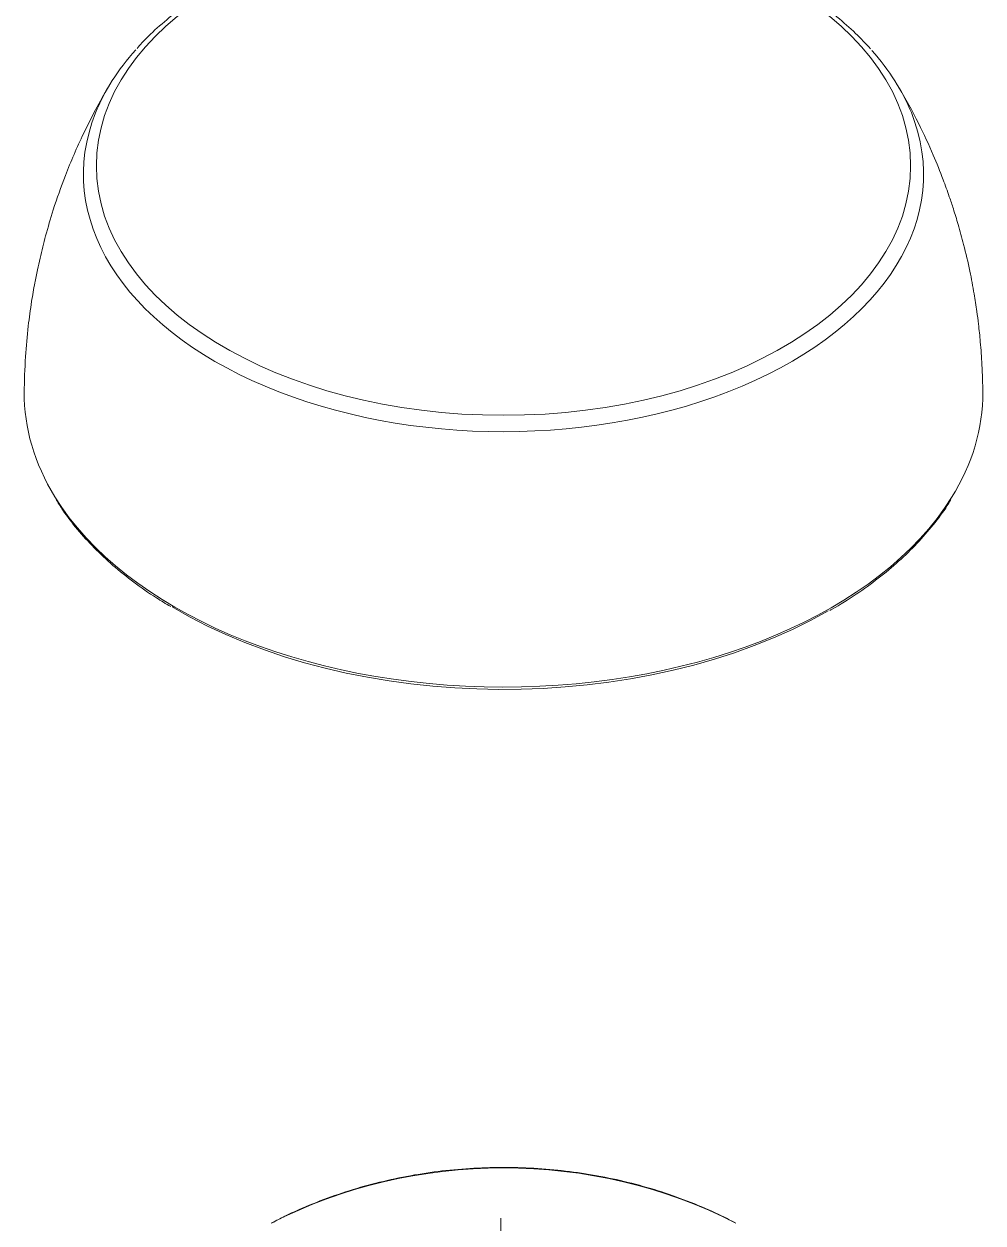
# Model space of a CAD drawing. Extents: x 900 to 2324, y -1513 to 827.
# Drawn here: x 1630.2 to 1706.3, y 575.9 to 671 of the extents above; entities that cross this region are included whole.
import ezdxf

# ---------------------------------------------------------------- set-up
doc = ezdxf.new("R2010")
doc.units = 0
doc.header["$LTSCALE"] = 4
doc.header["$MEASUREMENT"] = 0
doc.linetypes.add('CENTER2', pattern=[28.575, 19.05, -3.175, 3.175, -3.175])
doc.layers.add('1', color=7, linetype='CONTINUOUS')
doc.layers.add('Cneter', color=1, linetype='CENTER2', lineweight=13)

msp = doc.modelspace()

# ---------------------------------------------------------------- linework, layer by layer
at = {"layer": '1', "color": 7, "linetype": 'Continuous', "lineweight": 13}
msp.add_ellipse((1668.262, 659.741), major_axis=(32.282, 0), ratio=0.612907, dxfattribs=at)
at = {"layer": '1', "color": 7, "linetype": 'Continuous', "lineweight": 18}
for centre, major_axis, start_param, end_param in [((1668.262, 659.066), (33.305, 0), 2.637433, 2.901057), ((1668.262, 659.066), (33.305, 0), 0.241768, 0.50179), ((1668.262, 641.69), (-37.999, 0), 6.278701, 6.642681), ((1668.262, 641.69), (-37.999, 0), 2.778809, 3.146077), ((1668.262, 641.326), (37.699, 0), 3.941186, 5.464289)]:
    msp.add_ellipse(centre, major_axis=major_axis, ratio=0.612907, start_param=start_param, end_param=end_param, dxfattribs=at)
at = {"layer": '1', "color": 7, "linetype": 'Continuous', "lineweight": 13}
for centre, major_axis, ratio, start_param, end_param in [((1668.262, 659.066), (33.305, 0), 0.612907, 2.901057, 6.524954), ((1668.262, 641.69), (-37.999, 0), 0.612907, 0.359496, 2.77881), ((1668.272, 553.959), (33.305, 0), 0.790155, 0.985535, 2.156816)]:
    msp.add_ellipse(centre, major_axis=major_axis, ratio=ratio, start_param=start_param, end_param=end_param, dxfattribs=at)
at = {"layer": '1', "color": 7, "linetype": 'Continuous', "lineweight": 18}
for points, knots in [([(1668.262, 679.66), (1667.815, 679.66), (1666.525, 679.644), (1664.393, 679.54), (1661.887, 679.298), (1659.416, 678.937), (1656.995, 678.461), (1654.637, 677.87), (1652.356, 677.169), (1650.164, 676.36), (1648.075, 675.447), (1646.099, 674.434), (1644.25, 673.327), (1642.536, 672.132), (1640.979, 670.849), (1639.873, 669.815), (1639.334, 669.193), (1639.211, 669.044)], [0, 0, 0, 0, 0.038104, 0.110167, 0.182254, 0.254361, 0.3265, 0.398677, 0.470903, 0.543182, 0.615518, 0.687911, 0.760352, 0.832823, 0.905277, 0.977656, 1, 1, 1, 1]), ([(1697.363, 669.006), (1696.99, 669.427), (1696.155, 670.297), (1694.72, 671.556), (1693.083, 672.785), (1691.302, 673.93), (1689.388, 674.986), (1687.352, 675.945), (1685.208, 676.803), (1682.968, 677.555), (1680.645, 678.198), (1678.252, 678.728), (1675.802, 679.143), (1673.311, 679.441), (1670.792, 679.62), (1669.106, 679.66), (1668.262, 679.66)], [0, 0, 0, 0, 0.064172, 0.135912, 0.207856, 0.279922, 0.352047, 0.424181, 0.496294, 0.568373, 0.640414, 0.712417, 0.784387, 0.85633, 0.928255, 1, 1, 1, 1]), ([(1636.96, 666.038), (1636.235, 664.815), (1635.004, 662.506), (1633.58, 659.202), (1632.62, 656.481), (1632.059, 654.581), (1631.726, 653.303), (1631.509, 652.405), (1631.298, 651.45), (1631.07, 650.306), (1630.815, 648.823), (1630.55, 646.879), (1630.332, 644.46), (1630.269, 642.69), (1630.263, 641.727)], [0, 0, 0, 0, 0.167641, 0.309131, 0.422696, 0.506692, 0.541795, 0.577986, 0.615261, 0.656643, 0.715072, 0.791926, 0.887013, 1, 1, 1, 1]), ([(1706.261, 641.727), (1706.257, 642.472), (1706.218, 643.824), (1706.089, 645.647), (1705.942, 647.06), (1705.778, 648.324), (1705.563, 649.719), (1705.228, 651.492), (1704.802, 653.331), (1704.35, 654.981), (1703.963, 656.241), (1703.569, 657.425), (1703.054, 658.849), (1702.269, 660.791), (1701.113, 663.282), (1700.138, 665.07), (1699.564, 666.038)], [0, 0, 0, 0, 0.087346, 0.158901, 0.214456, 0.254081, 0.308623, 0.380228, 0.465919, 0.530244, 0.581349, 0.620955, 0.67698, 0.759089, 0.866966, 1, 1, 1, 1]), ([(1632.756, 633.345), (1632.936, 633.033), (1633.452, 632.205), (1634.461, 630.9), (1635.783, 629.44), (1637.273, 628.043), (1638.924, 626.717), (1640.464, 625.632), (1641.489, 625.015), (1641.878, 624.792)], [0, 0, 0, 0, 0.095358, 0.256817, 0.418534, 0.580451, 0.74251, 0.904658, 1, 1, 1, 1]), ([(1694.129, 624.476), (1694.189, 624.509), (1694.928, 624.908), (1696.229, 625.754), (1698.004, 627.018), (1699.615, 628.366), (1701.073, 629.781), (1702.353, 631.261), (1703.233, 632.429), (1703.637, 633.113), (1703.726, 633.271)], [0, 0, 0, 0, 0.013851, 0.170486, 0.327134, 0.483769, 0.640358, 0.796856, 0.953207, 1, 1, 1, 1]), ([(1686.605, 575.938), (1686.022, 576.25), (1684.71, 576.901), (1682.582, 577.781), (1680.246, 578.579), (1677.84, 579.231), (1675.38, 579.737), (1672.878, 580.092), (1670.35, 580.294), (1667.81, 580.343), (1665.273, 580.238), (1662.752, 579.98), (1660.263, 579.57), (1657.819, 579.01), (1655.434, 578.304), (1653.127, 577.45), (1651.288, 576.651), (1650.251, 576.102), (1649.926, 575.921)], [0, 0, 0, 0, 0.053995, 0.119334, 0.18469, 0.250058, 0.315434, 0.380815, 0.446199, 0.511588, 0.576982, 0.642381, 0.707786, 0.773197, 0.838615, 0.904038, 0.969462, 1, 1, 1, 1])]:
    msp.add_open_spline(points, degree=3, knots=knots, dxfattribs=at)
at = {"layer": 'Cneter', "lineweight": 5, "ltscale": 0.5}
msp.add_line((1668.046, 148.694), (1668.046, 576.285), dxfattribs=at)

doc.saveas('drawing.dxf')
